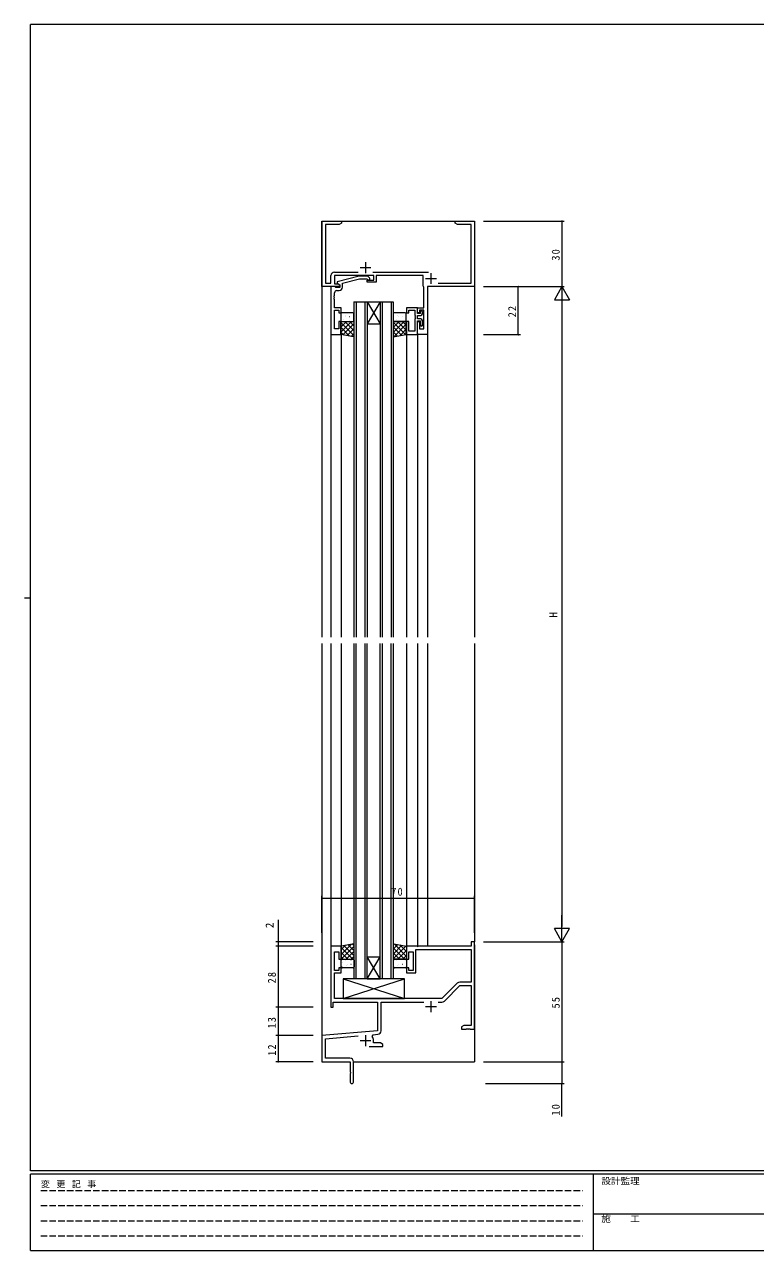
# Model space of a CAD drawing. Units: millimetres on the paper. Extents: x -420 to 373, y -297 to 267.
# Drawn here: x -420 to -86, y -297 to 264 of the extents above; entities that cross this region are included whole.
import ezdxf
from ezdxf.enums import TextEntityAlignment as Align

# ---------------------------------------------------------------- set-up
doc = ezdxf.new("R2010")
doc.units = ezdxf.units.MM
doc.linetypes.add('DASHED3', pattern=[4, 3, -1])
for name, color, linetype, lineweight in [('0-1_YKK_ZWAK', 7, 'Continuous', 9), ('0-3_YKK_11', 7, 'Continuous', 9), ('0-4_YKK_12', 2, 'Continuous', 9), ('0-5_YKK_13', 4, 'Continuous', 9), ('0-6_YKK_D', 6, 'Continuous', 9)]:
    doc.layers.add(name, color=color, linetype=linetype, lineweight=lineweight)
doc.styles.add('ＭＳ ゴシック', font='')
doc.styles.get('ＭＳ ゴシック').set_extended_font_data('MS Gothic')

msp = doc.modelspace()

# ---------------------------------------------------------------- linework, layer by layer
at = {"layer": '0-1_YKK_ZWAK'}
for p, q in [((-417.7, -260.6), (-417.7, 264.4)), ((352.3, 264.4), (-417.7, 264.4)), ((-420.5, 1.9), (-417.7, 1.9)), ((352.3, -260.6), (-417.7, -260.6)), ((-417.7, -297), (-417.7, -262)), ((314.5, -262), (-417.7, -262)), ((-160.1, -262), (-160.1, -297)), ((-160.1, -280.199), (-31.3, -280.199)), ((-417.7, -297), (314.5, -297))]:
    msp.add_line(p, q, dxfattribs=at)
at = {"layer": '0-1_YKK_ZWAK', "linetype": 'DASHED3'}
for p, q in [((-413.101, -269.512), (-164.909, -269.512)), ((-413.101, -276.441), (-164.909, -276.441)), ((-413.101, -283.37), (-164.909, -283.37)), ((-413.101, -290.298), (-164.909, -290.298))]:
    msp.add_line(p, q, dxfattribs=at)
at = {"layer": '0-3_YKK_11'}
for p, q in [((-284.351, 174.4), (-275.351, 174.4)), ((-284.351, 144.4), (-284.351, 174.4)), ((-275.351, 174.4), (-275.351, 173.4)), ((-218.626, 174.28), (-218.076, 174.28)), ((-214.351, 174.4), (-214.351, 144.4)), ((-276.442, 172.77), (-282.721, 172.77)), ((-282.721, 172.77), (-282.721, 146.03)), ((-275.351, 173.4), (-276.442, 172.77)), ((-215.981, 172.77), (-222.26, 172.77)), ((-215.981, 146.03), (-215.981, 172.77)), ((-266.851, 153.1), (-261.851, 153.1)), ((-264.351, 155.6), (-264.351, 150.6)), ((-282.721, 146.03), (-280.151, 146.03)), ((-280.151, 146.03), (-280.151, 149.43)), ((-278.551, 151.03), (-267.701, 151.03)), ((-260.451, 149.4), (-278.521, 149.4)), ((-267.248, 149.2), (-277.351, 146.493)), ((-277.351, 146.493), (-277.351, 145.893)), ((-263.302, 149.2), (-267.248, 149.2)), ((-267.09, 148), (-263.799, 148)), ((-263.799, 148), (-263.375, 147.576)), ((-263.651, 146.4), (-263.651, 147.4)), ((-263.651, 147.4), (-260.451, 147.4)), ((-259.451, 146.4), (-263.651, 146.4)), ((-262.527, 148.424), (-263.302, 149.2)), ((-261, 151.03), (-235.444, 151.03)), ((-260.451, 147.4), (-260.451, 149.4)), ((-259.451, 149.4), (-259.451, 146.4)), ((-237.981, 149.4), (-259.451, 149.4)), ((-236.851, 148.1), (-231.851, 148.1)), ((-234.351, 150.6), (-234.351, 145.6)), ((-231.111, 146.03), (-215.981, 146.03)), ((-276.151, 144.4), (-284.351, 144.4)), ((-280.151, 144.4), (-280.151, 122.4)), ((-276.151, 143.9), (-277.951, 143.9)), ((-277.521, 142.6), (-276.351, 142.6)), ((-277.351, 145.893), (-276.151, 145.2)), ((-277.017, 145.7), (-276.151, 145.2)), ((-276.151, 145.2), (-276.151, 144.4)), ((-276.151, 145.2), (-276.151, 143.9)), ((-237.581, 134.6), (-237.581, 144.2)), ((-214.351, 144.4), (-235.951, 144.4)), ((-235.951, 144.4), (-235.951, 122.4)), ((-278.521, 139.358), (-278.521, 139.442)), ((-275.551, 134.6), (-278.521, 134.6)), ((-278.521, 125.1), (-278.521, 133.6)), ((-278.521, 133.6), (-276.551, 133.6)), ((-245.551, 134.6), (-245.551, 132.4)), ((-240.551, 134.6), (-245.551, 134.6)), ((-245.551, 132.4), (-244.551, 132.4)), ((-241.631, 129.625), (-241.751, 129.442)), ((-241.751, 129.442), (-241.751, 124.03)), ((-241.631, 130.175), (-241.631, 129.625)), ((-240.551, 131.1), (-239.451, 131.1)), ((-240.551, 129.7), (-240.551, 131.1)), ((-239.451, 129.7), (-240.551, 129.7)), ((-238.151, 132.4), (-238.151, 132.6)), ((-237.581, 125.1), (-237.581, 133.6)), ((-276.551, 125.1), (-278.521, 125.1)), ((-275.551, 128.4), (-276.551, 128.4)), ((-276.551, 128.4), (-276.551, 125.1)), ((-275.551, 122.4), (-275.551, 128.4)), ((-245.551, 128.4), (-245.551, 122.4)), ((-244.551, 128.4), (-245.551, 128.4)), ((-244.551, 124.03), (-244.551, 128.4)), ((-241.751, 124.03), (-244.551, 124.03)), ((-240.551, 128.7), (-239.151, 128.7)), ((-240.551, 122.4), (-240.551, 128.7)), ((-240.551, 128.4), (-239.551, 128.4)), ((-240.551, 122.4), (-240.551, 128.4)), ((-239.551, 128.4), (-239.551, 125.1)), ((-239.551, 125.1), (-237.581, 125.1)), ((-239.151, 128.7), (-239.151, 126.5)), ((-239.151, 126.5), (-238.851, 126.2)), ((-238.151, 126.9), (-238.151, 128.4)), ((-280.151, 122.4), (-275.551, 122.4)), ((-245.551, 122.4), (-240.551, 122.4)), ((-235.951, 122.4), (-240.551, 122.4)), ((-214.351, -195.6), (-214.351, -155.6)), ((-275.551, -157.6), (-280.151, -157.6)), ((-280.151, -157.6), (-280.151, -185.6)), ((-275.551, -163.6), (-275.551, -157.6)), ((-245.551, -157.6), (-245.551, -163.6)), ((-215.981, -157.6), (-245.551, -157.6)), ((-242.551, -160.3), (-242.551, -168.8)), ((-241.351, -159.23), (-215.981, -159.23)), ((-241.351, -169.8), (-241.351, -159.23)), ((-240.551, -157.9), (-240.251, -157.6)), ((-215.981, -159.23), (-215.981, -174.1)), ((-275.551, -169.8), (-275.551, -167.6)), ((-245.551, -163.6), (-244.551, -163.6)), ((-245.551, -167.6), (-245.551, -169.8)), ((-244.551, -167.6), (-245.551, -167.6)), ((-276.551, -168.8), (-278.521, -168.8)), ((-278.521, -181.6), (-278.521, -169.8)), ((-278.521, -169.8), (-275.551, -169.8)), ((-245.551, -169.8), (-241.351, -169.8)), ((-222.319, -174.569), (-229.351, -181.6)), ((-228.207, -182.761), (-221.176, -175.73)), ((-215.981, -174.1), (-221.188, -174.1)), ((-221.176, -175.73), (-215.981, -175.73)), ((-215.981, -175.73), (-215.981, -193.97)), ((-279.151, -183.23), (-258.851, -183.23)), ((-229.351, -181.6), (-278.521, -181.6)), ((-258.851, -183.23), (-258.851, -196.369)), ((-257.221, -183.23), (-237.701, -183.23)), ((-257.221, -196.397), (-257.221, -183.23)), ((-234.351, -182.8), (-234.351, -187.8)), ((-231.001, -183.23), (-229.338, -183.23)), ((-236.851, -185.3), (-231.851, -185.3)), ((-258.851, -196.369), (-284.351, -198.6)), ((-220.351, -195.6), (-218.309, -195.6)), ((-215.981, -193.97), (-219.26, -193.97)), ((-284.351, -198.6), (-284.351, -210.6)), ((-282.721, -200.094), (-267.721, -198.781)), ((-282.721, -208.97), (-282.721, -200.094)), ((-266.851, -200.9), (-261.851, -200.9)), ((-264.351, -198.4), (-264.351, -203.4)), ((-261.212, -198.941), (-260.831, -198.179)), ((-260.831, -198.179), (-258.681, -197.99)), ((-256.351, -202.6), (-257.442, -201.97)), ((-262.701, -203.6), (-256.351, -203.6)), ((-256.351, -203.6), (-256.351, -202.6)), ((-284.351, -210.6), (-271.351, -210.6)), ((-271.451, -208.97), (-282.721, -208.97)), ((-271.351, -210.6), (-271.351, -215.142)), ((-269.851, -219.85), (-269.851, -210.57))]:
    msp.add_line(p, q, dxfattribs=at)
for points in [[(-223.351, 174.4), (-219.809, 174.4), (-219.626, 174.28), (-219.076, 174.28), (-218.893, 174.4), (-218.809, 174.4), (-218.626, 174.28)], [(-222.26, 172.77), (-223.351, 173.4), (-223.351, 174.4)], [(-218.076, 174.28), (-217.893, 174.4), (-214.351, 174.4)], [(-278.521, 149.4), (-278.521, 145.7), (-277.017, 145.7)], [(-274.851, 144.1), (-274.851, 145.92), (-267.09, 148)], [(-237.581, 144.2), (-237.781, 144.4), (-237.981, 144.6), (-237.981, 149.4)], [(-277.951, 143.9), (-278.151, 144.1), (-278.451, 144.4), (-280.151, 144.4)], [(-278.521, 139.442), (-278.641, 139.625), (-278.641, 140.175), (-278.521, 140.358), (-278.521, 141.6)], [(-278.521, 134.6), (-278.521, 138.442), (-278.641, 138.625), (-278.641, 139.175), (-278.521, 139.358)], [(-276.551, 133.6), (-276.551, 132.4), (-275.551, 132.4), (-275.551, 134.6)], [(-244.551, 132.4), (-244.551, 133.6), (-241.751, 133.6), (-241.751, 131.358), (-241.631, 131.175), (-241.631, 130.625), (-241.751, 130.442), (-241.751, 130.358), (-241.631, 130.175)], [(-237.581, 133.6), (-239.551, 133.6), (-239.551, 132.4), (-240.551, 132.4), (-240.551, 134.6), (-237.581, 134.6)], [(-238.851, 133.3), (-239.151, 133), (-239.151, 132.1), (-240.551, 132.1), (-240.551, 134.6)], [(-214.351, -155.6), (-215.981, -155.6), (-215.981, -157.6)], [(-278.521, -168.8), (-278.521, -160.3), (-276.551, -160.3)], [(-276.551, -160.3), (-276.551, -163.6), (-275.551, -163.6)], [(-244.551, -163.6), (-244.551, -160.3), (-242.551, -160.3)], [(-275.551, -167.6), (-276.551, -167.6), (-276.551, -168.8)], [(-242.551, -168.8), (-244.551, -168.8), (-244.551, -167.6)], [(-280.151, -185.6), (-279.151, -185.6), (-279.151, -183.23)], [(-219.26, -193.97), (-220.351, -194.6), (-220.351, -195.6)], [(-218.309, -195.6), (-218.126, -195.48), (-217.576, -195.48), (-217.393, -195.6), (-217.309, -195.6), (-217.126, -195.48), (-216.576, -195.48), (-216.393, -195.6), (-214.351, -195.6)], [(-257.442, -201.97), (-260.651, -201.97), (-260.651, -200.9)], [(-271.351, -215.142), (-271.231, -215.325), (-271.231, -215.875), (-271.351, -216.058), (-271.351, -219.85)]]:
    msp.add_lwpolyline(points, dxfattribs=at)
for centre, radius, start, end in [((-278.551, 149.43), 1.6, 90, 179.99998), ((-262.951, 148), 0.6, 224.99998, 45), ((-277.521, 141.6), 1, 90, 179.99998), ((-276.351, 144.1), 1.5, 270, 359.99998), ((-239.451, 132.4), 1.3, 270, 359.99998), ((-239.451, 128.4), 1.3, 0, 89.99998), ((-238.851, 132.6), 0.7, 0, 89.99998), ((-238.851, 126.9), 0.7, 270, 359.99998), ((-221.188, -175.7), 1.6, 89.99998, 134.99998), ((-229.338, -181.63), 1.6, 269.99998, 314.99998), ((-258.821, -196.397), 1.6, 275, 0), ((-264.351, -200.9), 3.7, 0, 31.9633), ((-271.451, -210.57), 1.6, 0, 89.99998), ((-270.601, -219.85), 0.75, 179.99998, 0)]:
    msp.add_arc(centre, radius, start, end, dxfattribs=at)
at = {"layer": '0-4_YKK_12'}
for p, q in [((-284.351, 174.4), (-214.351, 174.4)), ((-284.351, 174.4), (-284.351, -16.1)), ((-214.351, 174.4), (-214.351, 160.699)), ((-214.351, 159.101), (-214.351, -16.1)), ((-269.651, 137.4), (-263.651, 137.4)), ((-269.651, 137.4), (-269.651, -16.1)), ((-268.651, 137.4), (-268.651, -16.1)), ((-264.651, 137.4), (-264.651, -16.1)), ((-263.651, 137.4), (-257.651, 137.4)), ((-257.651, 137.4), (-263.651, 127.4)), ((-263.651, 137.4), (-257.651, 127.4)), ((-263.651, 137.4), (-263.651, -16.1)), ((-257.651, 137.4), (-251.651, 137.4)), ((-257.651, 137.4), (-257.651, -16.1)), ((-256.651, 137.4), (-256.651, -16.1)), ((-252.651, 137.4), (-252.651, -16.1)), ((-251.651, 137.4), (-251.651, -16.1)), ((-263.651, 127.4), (-257.651, 127.4)), ((-280.151, 122.7), (-280.151, -16.1)), ((-275.551, 122.9), (-275.551, -16.1)), ((-245.551, 122.7), (-245.551, -16.1)), ((-240.551, 122.9), (-240.551, -16.1)), ((-235.951, 122.7), (-235.951, -16.1)), ((-284.351, -19.1), (-284.351, -210.6)), ((-280.151, -19.1), (-280.151, -157.9)), ((-275.551, -19.1), (-275.551, -158.1)), ((-269.551, -172.6), (-269.551, -19.1)), ((-268.551, -172.6), (-268.551, -19.1)), ((-264.551, -172.6), (-264.551, -19.1)), ((-263.551, -172.6), (-263.551, -19.1)), ((-257.551, -172.6), (-257.551, -19.1)), ((-256.551, -172.6), (-256.551, -19.1)), ((-252.551, -172.6), (-252.551, -19.1)), ((-251.551, -172.6), (-251.551, -19.1)), ((-245.551, -19.1), (-245.551, -158.1)), ((-240.551, -19.1), (-240.551, -157.9)), ((-235.951, -19.1), (-235.951, -157.6)), ((-214.351, -19.1), (-214.351, -155.6)), ((-214.351, -157), (-214.351, -210.6)), ((-263.551, -162.6), (-257.551, -162.6)), ((-257.551, -172.6), (-263.551, -162.6)), ((-263.551, -172.6), (-257.551, -162.6)), ((-263.551, -172.6), (-269.551, -172.6)), ((-263.551, -172.6), (-257.551, -172.6)), ((-251.551, -172.6), (-257.551, -172.6)), ((-284.351, -210.6), (-271.651, -210.6)), ((-269.851, -210.6), (-214.351, -210.6))]:
    msp.add_line(p, q, dxfattribs=at)
at = {"layer": '0-5_YKK_13'}
for p, q in [((-275.651, 131.9), (-275.651, 128.9)), ((-275.515, 129.892), (-275.468, 129.98)), ((-270.151, 132.4), (-275.151, 132.4)), ((-274.273, 129.212), (-274.229, 129.236)), ((-273.682, 131.102), (-273.638, 131.126)), ((-273.368, 130.682), (-273.361, 130.69)), ((-271.605, 130.67), (-271.562, 130.694)), ((-269.651, 128.9), (-269.651, 131.9)), ((-251.651, 131.9), (-251.651, 128.9)), ((-251.515, 129.892), (-251.468, 129.98)), ((-246.151, 132.4), (-251.151, 132.4)), ((-250.273, 129.212), (-250.229, 129.236)), ((-249.682, 131.102), (-249.638, 131.126)), ((-249.368, 130.682), (-249.361, 130.69)), ((-247.605, 130.67), (-247.562, 130.694)), ((-245.651, 128.9), (-245.651, 131.9)), ((-275.651, 128.4), (-269.651, 128.4)), ((-275.651, 123.566), (-270.817, 128.4)), ((-275.651, 125.811), (-273.062, 128.4)), ((-275.651, 128.056), (-275.307, 128.4)), ((-275.651, 122.4), (-275.651, 128.4)), ((-269.651, 121.998), (-275.651, 127.998)), ((-271.627, 121.729), (-275.651, 125.753)), ((-274.321, 122.178), (-275.651, 123.508)), ((-275.343, 128.477), (-275.336, 128.485)), ((-275.151, 128.4), (-270.151, 128.4)), ((-274.726, 122.246), (-269.651, 127.321)), ((-269.651, 124.243), (-273.808, 128.4)), ((-272.801, 121.925), (-269.651, 125.075)), ((-272.608, 128.4), (-272.579, 128.455)), ((-272.248, 128.478), (-272.205, 128.502)), ((-271.582, 128.662), (-271.575, 128.67)), ((-269.651, 126.488), (-271.563, 128.4)), ((-269.651, 128.4), (-269.651, 121.4)), ((-245.651, 128.4), (-251.651, 128.4)), ((-251.651, 128.4), (-251.651, 121.4)), ((-251.651, 127.888), (-251.139, 128.4)), ((-251.651, 123.398), (-246.649, 128.4)), ((-251.651, 125.643), (-248.894, 128.4)), ((-245.852, 122.366), (-251.651, 128.166)), ((-247.776, 122.046), (-251.651, 125.921)), ((-249.7, 121.725), (-251.651, 123.675)), ((-251.355, 121.449), (-245.651, 127.153)), ((-251.343, 128.477), (-251.336, 128.485)), ((-251.151, 128.4), (-246.151, 128.4)), ((-245.651, 124.411), (-249.64, 128.4)), ((-248.661, 121.898), (-245.651, 124.908)), ((-248.608, 128.4), (-248.579, 128.455)), ((-248.248, 128.478), (-248.205, 128.502)), ((-247.582, 128.662), (-247.575, 128.67)), ((-245.651, 126.656), (-247.395, 128.4)), ((-245.651, 122.4), (-245.651, 128.4)), ((-269.651, 121.4), (-275.651, 122.4)), ((-270.877, 121.604), (-269.651, 122.83)), ((-251.651, 121.4), (-245.651, 122.4)), ((-251.625, 121.404), (-251.651, 121.43)), ((-245.966, 122.347), (-245.651, 122.663)), ((-269.551, -156.6), (-275.551, -157.6)), ((-270.927, -156.829), (-275.551, -161.453)), ((-272.273, -157.054), (-269.551, -159.776)), ((-270.348, -156.733), (-269.551, -157.53)), ((-269.551, -163.6), (-269.551, -156.6)), ((-251.551, -156.6), (-245.551, -157.6)), ((-251.551, -163.6), (-251.551, -156.6)), ((-251.525, -156.604), (-251.551, -156.63)), ((-249.6, -156.925), (-251.551, -158.876)), ((-251.255, -156.649), (-245.551, -162.353)), ((-248.561, -157.098), (-245.551, -160.108)), ((-273.621, -157.278), (-275.551, -159.208)), ((-275.551, -157.6), (-275.551, -163.6)), ((-275.551, -158.266), (-270.217, -163.6)), ((-275.551, -160.511), (-272.462, -163.6)), ((-275.551, -162.756), (-274.707, -163.6)), ((-269.551, -157.698), (-275.453, -163.6)), ((-274.197, -157.374), (-269.551, -162.021)), ((-269.551, -159.943), (-273.208, -163.6)), ((-269.551, -162.188), (-270.963, -163.6)), ((-247.676, -157.246), (-251.551, -161.121)), ((-245.752, -157.566), (-251.551, -163.366)), ((-251.551, -158.598), (-246.549, -163.6)), ((-251.551, -160.843), (-248.794, -163.6)), ((-245.551, -159.611), (-249.54, -163.6)), ((-245.551, -161.856), (-247.295, -163.6)), ((-245.866, -157.547), (-245.551, -157.863)), ((-245.551, -157.6), (-245.551, -163.6)), ((-275.551, -163.6), (-269.551, -163.6)), ((-275.551, -167.1), (-275.551, -164.1)), ((-275.107, -167.036), (-275.063, -167.06)), ((-275.051, -163.6), (-270.051, -163.6)), ((-270.051, -167.6), (-275.051, -167.6)), ((-274.915, -165.092), (-274.868, -165.18)), ((-274.743, -163.677), (-274.736, -163.685)), ((-273.673, -164.412), (-273.629, -164.436)), ((-273.082, -166.302), (-273.038, -166.326)), ((-272.768, -165.882), (-272.761, -165.89)), ((-272.008, -163.6), (-271.979, -163.655)), ((-271.648, -163.678), (-271.605, -163.702)), ((-271.005, -165.87), (-270.962, -165.894)), ((-270.982, -163.862), (-270.976, -163.87)), ((-269.551, -164.1), (-269.551, -167.1)), ((-251.551, -163.088), (-251.039, -163.6)), ((-245.551, -163.6), (-251.551, -163.6)), ((-251.551, -167.1), (-251.551, -164.1)), ((-251.415, -165.092), (-251.368, -165.18)), ((-251.243, -163.677), (-251.236, -163.685)), ((-251.051, -163.6), (-246.051, -163.6)), ((-246.051, -167.6), (-251.051, -167.6)), ((-250.173, -164.412), (-250.129, -164.436)), ((-249.582, -166.302), (-249.538, -166.326)), ((-249.268, -165.882), (-249.261, -165.89)), ((-248.508, -163.6), (-248.479, -163.655)), ((-248.148, -163.678), (-248.105, -163.702)), ((-247.505, -165.87), (-247.462, -165.894)), ((-247.482, -163.862), (-247.476, -163.87)), ((-245.551, -164.1), (-245.551, -167.1)), ((-246.551, -172.6), (-274.551, -172.6)), ((-274.551, -181.6), (-246.551, -172.6)), ((-274.551, -172.6), (-246.551, -181.6)), ((-274.551, -172.6), (-274.551, -181.6)), ((-246.551, -181.6), (-246.551, -172.6)), ((-274.551, -181.6), (-246.551, -181.6))]:
    msp.add_line(p, q, dxfattribs=at)
for centre, start, end in [((-275.151, 131.9), 90, 180), ((-270.151, 131.9), 0, 90), ((-251.151, 131.9), 90, 180), ((-246.151, 131.9), 0, 90), ((-275.151, 128.9), 179.99998, 269.99998), ((-270.151, 128.9), 270, 0), ((-251.151, 128.9), 179.99998, 269.99998), ((-246.151, 128.9), 270, 0), ((-275.051, -164.1), 90, 180), ((-275.051, -167.1), 179.99998, 269.99998), ((-270.051, -164.1), 0, 90), ((-270.051, -167.1), 270, 0), ((-251.051, -164.1), 90, 180), ((-251.051, -167.1), 179.99998, 269.99998), ((-246.051, -164.1), 0, 90), ((-246.051, -167.1), 270, 0)]:
    msp.add_arc(centre, 0.5, start, end, dxfattribs=at)
at = {"layer": '0-6_YKK_D'}
for p, q in [((-210.351, 174.4), (-173.351, 174.4)), ((-174.351, 174.4), (-174.351, 144.4)), ((-210.351, 144.4), (-193.351, 144.4)), ((-210.351, 144.4), (-173.351, 144.4)), ((-210.351, 144.4), (-173.351, 144.4)), ((-194.351, 122.4), (-194.351, 144.4)), ((-174.351, 144.4), (-177.851, 138.338)), ((-174.351, 144.4), (-170.851, 138.338)), ((-174.351, 144.4), (-174.351, 132.276)), ((-177.851, 138.338), (-170.851, 138.338)), ((-174.351, 137.4), (-174.351, -148.6)), ((-210.351, 122.4), (-193.351, 122.4)), ((-284.351, -151.6), (-284.351, -134.6)), ((-214.351, -151.6), (-214.351, -134.6)), ((-284.351, -135.6), (-214.351, -135.6)), ((-304.351, -145.586), (-304.351, -155.6)), ((-174.351, -155.6), (-174.351, -143.476)), ((-174.351, -155.6), (-177.851, -149.538)), ((-288.351, -155.6), (-305.351, -155.6)), ((-304.351, -155.6), (-304.351, -157.6)), ((-210.351, -155.6), (-173.351, -155.6)), ((-210.351, -155.6), (-173.351, -155.6)), ((-174.351, -155.6), (-174.351, -210.6)), ((-288.351, -157.6), (-305.351, -157.6)), ((-288.351, -157.6), (-305.351, -157.6)), ((-304.351, -157.6), (-304.351, -185.6)), ((-288.351, -185.6), (-305.351, -185.6)), ((-288.351, -185.6), (-305.351, -185.6)), ((-304.351, -185.6), (-304.351, -198.6)), ((-288.351, -198.6), (-305.351, -198.6)), ((-288.351, -198.6), (-305.351, -198.6)), ((-304.351, -198.6), (-304.351, -210.6)), ((-288.351, -210.6), (-305.351, -210.6)), ((-210.351, -210.6), (-173.351, -210.6)), ((-209.351, -210.6), (-173.351, -210.6)), ((-174.351, -210.6), (-174.351, -220.6)), ((-209.351, -220.6), (-173.351, -220.6)), ((-174.351, -235.62), (-174.351, -220.6))]:
    msp.add_line(p, q, dxfattribs=at)
msp.add_lwpolyline([(-174.351, -155.6), (-170.851, -149.538), (-177.851, -149.538)], dxfattribs=at)
for centre, start, end in [((-174.351, 174.4), 90, 270), ((-174.351, 174.4), 270, 90), ((-194.351, 144.4), 90, 270), ((-194.351, 144.4), 270, 90), ((-194.351, 122.4), 90, 270), ((-194.351, 122.4), 270, 90), ((-284.351, -135.6), 0, 180), ((-284.351, -135.6), 180, 0), ((-214.351, -135.6), 0, 180), ((-214.351, -135.6), 180, 0), ((-304.351, -155.6), 90, 270), ((-304.351, -155.6), 270, 90), ((-304.351, -157.6), 90, 270), ((-304.351, -157.6), 90, 270), ((-304.351, -157.6), 270, 90), ((-304.351, -157.6), 270, 90), ((-304.351, -185.6), 90, 270), ((-304.351, -185.6), 90, 270), ((-304.351, -185.6), 270, 90), ((-304.351, -185.6), 270, 90), ((-304.351, -198.6), 90, 270), ((-304.351, -198.6), 90, 270), ((-304.351, -198.6), 270, 90), ((-304.351, -198.6), 270, 90), ((-304.351, -210.6), 90, 270), ((-304.351, -210.6), 270, 90), ((-174.351, -210.6), 90, 270), ((-174.351, -210.6), 90, 270), ((-174.351, -210.6), 270, 90), ((-174.351, -210.6), 270, 90), ((-174.351, -220.6), 90, 270), ((-174.351, -220.6), 270, 90)]:
    msp.add_arc(centre, 0.106, start, end, dxfattribs=at)

# ---------------------------------------------------------------- texts
at = {"layer": '0-1_YKK_ZWAK', "style": 'ＭＳ ゴシック', "width": 1.1}
for s, p in [('設計監理', (-156.331, -267.533)), ('施\u3000\u3000工', (-156.331, -284.854))]:
    msp.add_text(s, height=2.933, dxfattribs=at).set_placement(p, align=Align.BOTTOM_LEFT)
at = {"layer": '0-1_YKK_ZWAK', "insert": (-412.986, -268.447), "char_height": 2.933, "attachment_point": 7, "style": 'ＭＳ ゴシック'}
msp.add_mtext('\\T1.16;変\\~更\\~記\\~事', dxfattribs=at)
at = {"layer": '0-6_YKK_D', "color": 3, "style": 'ＭＳ ゴシック'}
for s, p in [('H', (-175.351, -7.147)), ('2', (-305.351, -149.364))]:
    msp.add_text(s, height=3.666, rotation=90, dxfattribs=at).set_placement(p, align=Align.BOTTOM_LEFT)
at = {"layer": '0-6_YKK_D', "color": 3, "char_height": 3.666, "attachment_point": 7, "rotation": 90, "style": 'ＭＳ ゴシック'}
for s, insert in [('\\T1.21;\\W0.95;30', (-175.351, 156.269)), ('\\T1.21;\\W0.95;22', (-195.351, 130.306)), ('\\T1.21;\\W0.95;28', (-305.351, -174.707)), ('\\T1.21;\\W0.95;55', (-175.351, -186.17)), ('\\T1.21;\\W0.95;13', (-305.351, -195.341)), ('\\T1.21;\\W0.95;12', (-305.351, -207.853)), ('\\T1.21;\\W0.95;10', (-175.351, -235.229))]:
    msp.add_mtext(s, dxfattribs=dict(at, insert=insert))
at = {"layer": '0-6_YKK_D', "color": 3, "insert": (-252.543, -134.6), "char_height": 3.666, "attachment_point": 7, "style": 'ＭＳ ゴシック'}
msp.add_mtext('\\T1.21;\\W0.95;70', dxfattribs=at)

doc.saveas('drawing.dxf')
